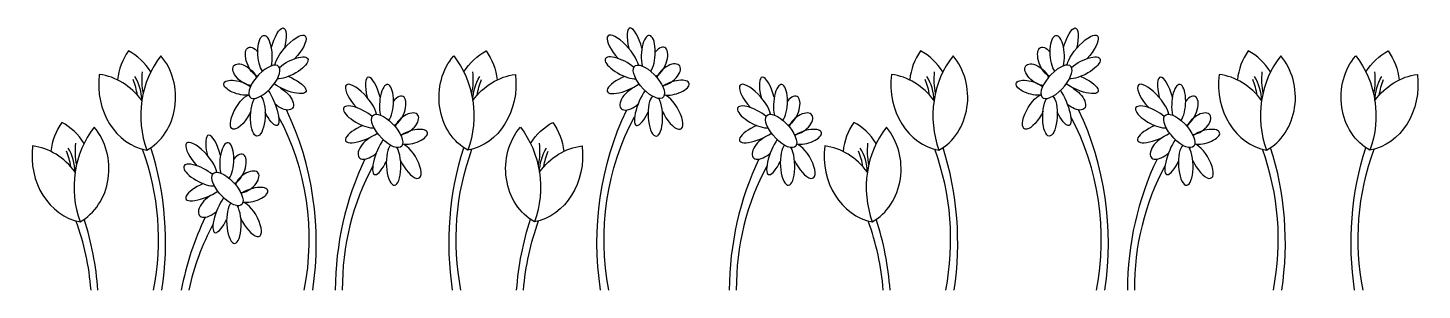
# Model space of a CAD drawing. Extents: x 800.2 to 841.6, y 919.9 to 927.7.
import ezdxf

# ---------------------------------------------------------------- set-up
doc = ezdxf.new("R2010")
doc.units = 0
doc.header["$LTSCALE"] = 48
doc.header["$MEASUREMENT"] = 0
doc.layers.get('0').update_dxf_attribs({"linetype": 'CONTINUOUS'})
doc.layers.add('A-ELEV-PCH4', color=34, linetype='CONTINUOUS')

# ---------------------------------------------------------------- blocks, each defined once
blk = doc.blocks.new('*E0')
at = {"layer": 'A-ELEV-PCH4'}
blk.add_ellipse((-2.185, 4.614), major_axis=(0.176, 0.435), ratio=0.374578, start_param=5.398517, end_param=5.405844, dxfattribs=at)
at = {"layer": 'A-ELEV-PCH4', "extrusion": (0, 0, -1)}
blk.add_ellipse((-5.504, 3.389), major_axis=(-0.176, 0.435), ratio=0.374578, start_param=5.398517, end_param=5.405844, dxfattribs=at)
blk = doc.blocks.new('*E1')
at = {"layer": 'A-ELEV-PCH4'}
blk.add_ellipse((-2.185, 4.614), major_axis=(0.176, 0.435), ratio=0.374578, start_param=5.398517, end_param=5.405844, dxfattribs=at)
at = {"layer": 'A-ELEV-PCH4', "extrusion": (0, 0, -1)}
blk.add_ellipse((-5.504, 3.389), major_axis=(-0.176, 0.435), ratio=0.374578, start_param=5.398517, end_param=5.405844, dxfattribs=at)
blk = doc.blocks.new('*E2')
at = {"layer": 'A-ELEV-PCH4'}
blk.add_ellipse((-2.185, 4.614), major_axis=(0.176, 0.435), ratio=0.374578, start_param=5.398517, end_param=5.405844, dxfattribs=at)
at = {"layer": 'A-ELEV-PCH4', "extrusion": (0, 0, -1)}
blk.add_ellipse((-5.504, 3.389), major_axis=(-0.176, 0.435), ratio=0.374578, start_param=5.398517, end_param=5.405844, dxfattribs=at)

msp = doc.modelspace()

# ---------------------------------------------------------------- linework, layer by layer
at = {"extrusion": (0, 0, -1)}
for centre, major_axis, ratio, start_param, end_param in [((807.236, 926.933), (-0.031, 0.563), 0.366876, 3.641546, 8.530854), ((807.611, 927.086), (0.177, 0.63), 0.289224, 4.68239, 7.731457), ((807.994, 926.987), (0.436, 0.496), 0.331028, 3.623272, 7.921991), ((830.791, 926.933), (-0.031, 0.563), 0.366876, 3.641546, 8.530854), ((831.165, 927.086), (0.177, 0.63), 0.289224, 4.68239, 7.731457), ((831.549, 926.987), (0.436, 0.496), 0.331028, 3.623272, 7.921991), ((806.932, 926.714), (-0.179, 0.43), 0.48715, 3.55541, 7.344861), ((814.469, 925.285), (0, 1.909), 0.855624, 5.344669, 5.870275), ((812.761, 925.977), (0, 1.622), 0.855624, 0.860809, 1.448977), ((830.487, 926.714), (-0.179, 0.43), 0.48715, 3.55541, 7.344861), ((841.291, 925.285), (0, 1.909), 0.855624, 5.344669, 5.870275), ((839.583, 925.977), (0, 1.622), 0.855624, 0.860809, 1.448977), ((806.638, 926.331), (-0.328, 0.267), 0.543916, 3.753931, 8.70742), ((807.218, 926.118), (0.421, 0.464), 0.422078, 0.08010533852303392, 6.36329064570262), ((808.008, 926.534), (0.501, 0.271), 0.358124, 4.166438, 8.955736), ((813.9, 925.66), (0, 1.739), 0.855624, 3.578653, 5.499128), ((811.21, 925.109), (0, 2.616), 0.855624, 0.821479, 1.973116), ((830.192, 926.331), (-0.328, 0.267), 0.543916, 3.753931, 8.70742), ((830.772, 926.118), (0.421, 0.464), 0.422078, 0.08010533852303392, 6.36329064570262), ((831.563, 926.534), (0.501, 0.271), 0.358124, 4.166438, 8.955736), ((840.722, 925.66), (0, 1.739), 0.855624, 3.578653, 5.499128), ((838.033, 925.109), (0, 2.616), 0.855624, 0.821479, 1.973116), ((806.455, 925.943), (-0.436, 0.128), 0.413811, 3.832792, 8.659337), ((807.873, 926.086), (-0.582, 0.258), 0.321651, 1.549958, 5.242672), ((813.009, 926.039), (0, 1.978), 0.855624, 1.419966, 2.986555), ((812.018, 926.179), (0, 1.64), 0.855624, 1.42606, 1.822842), ((814.885, 924.083), (0, 2.266), 0.855624, 5.42293, 6.178469), ((814.533, 925.51), (0, 1.308), 0.855624, 4.751352, 5.335501), ((815.049, 925.402), (0, 1.784), 0.855624, 4.89407, 5.166526), ((830.009, 925.943), (-0.436, 0.128), 0.413811, 3.832792, 8.659337), ((831.427, 926.086), (-0.582, 0.258), 0.321651, 1.549958, 5.242672), ((839.831, 926.039), (0, 1.978), 0.855624, 1.419966, 2.986555), ((838.84, 926.179), (0, 1.64), 0.855624, 1.42606, 1.822842), ((841.707, 924.083), (0, 2.266), 0.855624, 5.42293, 6.178469), ((841.356, 925.51), (0, 1.308), 0.855624, 4.751352, 5.335501), ((841.872, 925.402), (0, 1.784), 0.855624, 4.89407, 5.166526), ((807.353, 925.424), (-0.242, 0.601), 0.287177, 0.884521, 4.475279), ((807.7, 925.637), (-0.349, 0.311), 0.515786, 1.144002, 4.73018), ((830.908, 925.424), (-0.242, 0.601), 0.287177, 0.884521, 4.475279), ((831.254, 925.637), (-0.349, 0.311), 0.515786, 1.144002, 4.73018), ((806.558, 925.222), (0.294, 0.503), 0.381452, 1.308967, 5.895188), ((807.026, 925.113), (0.024, 0.61), 0.353659, 0.290134, 5.69019), ((806.558, 925.222), (0.294, 0.503), 0.381452, 0.463455, 0.550551), ((830.112, 925.222), (0.294, 0.503), 0.381452, 1.308967, 5.895188), ((830.58, 925.113), (0.024, 0.61), 0.353659, 0.290134, 5.69019), ((830.112, 925.222), (0.294, 0.503), 0.381452, 0.463455, 0.550551), ((823.988, 921.338), (0, 8.039), 0.855624, 4.536432, 5.225053), ((823.107, 921.437), (0, 6.765), 0.855624, 4.487839, 5.28028), ((815.882, 923.536), (0, 1.739), 0.855624, 3.578653, 5.499128), ((813.193, 922.985), (0, 2.616), 0.855624, 0.821479, 1.973116), ((816.451, 923.161), (0, 1.909), 0.855624, 5.344669, 5.870275), ((814.743, 923.852), (0, 1.622), 0.855624, 0.860809, 1.448977), ((819.589, 921.338), (0, 8.039), 0.855624, 4.536432, 5.071097), ((818.708, 921.437), (0, 6.765), 0.855624, 4.487839, 5.119081), ((814.991, 923.915), (0, 1.978), 0.855624, 1.419966, 2.986555), ((814, 924.055), (0, 1.64), 0.855624, 1.42606, 1.822842), ((816.867, 921.958), (0, 2.266), 0.855624, 5.42293, 6.178469), ((816.516, 923.385), (0, 1.308), 0.855624, 4.751352, 5.335501), ((846.411, 921.338), (0, 8.039), 0.855624, 4.536432, 5.071097), ((845.531, 921.437), (0, 6.765), 0.855624, 4.487839, 5.119081), ((817.032, 923.277), (0, 1.784), 0.855624, 4.89407, 5.166526), ((821.571, 919.213), (0, 8.039), 0.855624, 4.801768, 5.071097), ((820.691, 919.312), (0, 6.765), 0.855624, 4.803954, 5.119081)]:
    msp.add_ellipse(centre, major_axis=major_axis, ratio=ratio, start_param=start_param, end_param=end_param, dxfattribs=at)
for centre, major_axis, ratio, start_param, end_param in [((817.877, 926.987), (-0.436, 0.496), 0.331028, 3.623272, 7.921991), ((818.26, 927.086), (-0.177, 0.63), 0.289224, 4.68239, 7.731457), ((818.635, 926.933), (0.031, 0.563), 0.366876, 3.641546, 8.530854), ((804.231, 925.977), (0, 1.622), 0.855624, 0.860809, 1.448977), ((802.523, 925.285), (0, 1.909), 0.855624, 5.344669, 5.870275), ((818.939, 926.714), (0.179, 0.43), 0.48715, 3.55541, 7.344861), ((827.785, 925.977), (0, 1.622), 0.855624, 0.860809, 1.448977), ((826.077, 925.285), (0, 1.909), 0.855624, 5.344669, 5.870275), ((837.528, 925.977), (0, 1.622), 0.855624, 0.860809, 1.448977), ((835.82, 925.285), (0, 1.909), 0.855624, 5.344669, 5.870275), ((805.782, 925.109), (0, 2.616), 0.855624, 0.821479, 1.973116), ((803.092, 925.66), (0, 1.739), 0.855624, 3.578653, 5.499128), ((817.863, 926.534), (-0.501, 0.271), 0.358124, 4.166438, 8.955736), ((818.653, 926.118), (-0.421, 0.464), 0.422078, 0.08010533852303392, 6.36329064570262), ((819.234, 926.331), (0.328, 0.267), 0.543916, 3.753931, 8.70742), ((829.336, 925.109), (0, 2.616), 0.855624, 0.821479, 1.973116), ((826.646, 925.66), (0, 1.739), 0.855624, 3.578653, 5.499128), ((839.078, 925.109), (0, 2.616), 0.855624, 0.821479, 1.973116), ((836.389, 925.66), (0, 1.739), 0.855624, 3.578653, 5.499128), ((803.983, 926.039), (0, 1.978), 0.855624, 1.419966, 2.986555), ((802.107, 924.083), (0, 2.266), 0.855624, 5.42293, 6.178469), ((801.943, 925.402), (0, 1.784), 0.855624, 4.89407, 5.166526), ((802.459, 925.51), (0, 1.308), 0.855624, 4.751352, 5.335501), ((804.974, 926.179), (0, 1.64), 0.855624, 1.42606, 1.822842), ((810.477, 925.627), (-0.177, 0.63), 0.289224, 4.68239, 7.731457), ((817.998, 926.086), (0.582, 0.258), 0.321651, 1.549958, 5.242672), ((819.416, 925.943), (0.436, 0.128), 0.413811, 3.832792, 8.659337), ((822.192, 925.627), (-0.177, 0.63), 0.289224, 4.68239, 7.731457), ((827.537, 926.039), (0, 1.978), 0.855624, 1.419966, 2.986555), ((825.661, 924.083), (0, 2.266), 0.855624, 5.42293, 6.178469), ((825.497, 925.402), (0, 1.784), 0.855624, 4.89407, 5.166526), ((826.013, 925.51), (0, 1.308), 0.855624, 4.751352, 5.335501), ((828.529, 926.179), (0, 1.64), 0.855624, 1.42606, 1.822842), ((834.031, 925.627), (-0.177, 0.63), 0.289224, 4.68239, 7.731457), ((837.28, 926.039), (0, 1.978), 0.855624, 1.419966, 2.986555), ((835.404, 924.083), (0, 2.266), 0.855624, 5.42293, 6.178469), ((835.239, 925.402), (0, 1.784), 0.855624, 4.89407, 5.166526), ((835.755, 925.51), (0, 1.308), 0.855624, 4.751352, 5.335501), ((838.271, 926.179), (0, 1.64), 0.855624, 1.42606, 1.822842), ((810.093, 925.528), (-0.436, 0.496), 0.331028, 3.623272, 7.921991), ((810.851, 925.474), (0.031, 0.563), 0.366876, 3.641546, 8.530854), ((818.172, 925.637), (0.349, 0.311), 0.515786, 1.144002, 4.73018), ((818.518, 925.424), (0.242, 0.601), 0.287177, 0.884521, 4.475279), ((821.809, 925.528), (-0.436, 0.496), 0.331028, 3.623272, 7.921991), ((822.567, 925.474), (0.031, 0.563), 0.366876, 3.641546, 8.530854), ((833.648, 925.528), (-0.436, 0.496), 0.331028, 3.623272, 7.921991), ((834.406, 925.474), (0.031, 0.563), 0.366876, 3.641546, 8.530854), ((810.079, 925.075), (-0.501, 0.271), 0.358124, 4.166438, 8.955736), ((811.155, 925.255), (0.179, 0.43), 0.48715, 3.55541, 7.344861), ((818.845, 925.113), (-0.024, 0.61), 0.353659, 0.290134, 5.69019), ((819.313, 925.222), (-0.294, 0.503), 0.381452, 0.463455, 0.550551), ((819.313, 925.222), (-0.294, 0.503), 0.381452, 1.308967, 5.895188), ((821.795, 925.075), (-0.501, 0.271), 0.358124, 4.166438, 8.955736), ((822.871, 925.255), (0.179, 0.43), 0.48715, 3.55541, 7.344861), ((833.634, 925.075), (-0.501, 0.271), 0.358124, 4.166438, 8.955736), ((834.71, 925.255), (0.179, 0.43), 0.48715, 3.55541, 7.344861), ((802.764, 921.437), (0, 6.765), 0.855624, 4.487839, 5.28028), ((801.884, 921.338), (0, 8.039), 0.855624, 4.536432, 5.225053), ((810.87, 924.659), (-0.421, 0.464), 0.422078, 0.08010533852268331, 6.36329064570227), ((811.45, 924.873), (0.328, 0.267), 0.543916, 3.753931, 8.70742), ((822.585, 924.659), (-0.421, 0.464), 0.422078, 0.08010533852268331, 6.36329064570227), ((823.166, 924.873), (0.328, 0.267), 0.543916, 3.753931, 8.70742), ((826.318, 921.437), (0, 6.765), 0.855624, 4.487839, 5.28028), ((825.438, 921.338), (0, 8.039), 0.855624, 4.536432, 5.225053), ((834.424, 924.659), (-0.421, 0.464), 0.422078, 0.08010533852268331, 6.36329064570227), ((835.004, 924.873), (0.328, 0.267), 0.543916, 3.753931, 8.70742), ((802.249, 923.852), (0, 1.622), 0.855624, 0.860809, 1.448977), ((800.541, 923.161), (0, 1.909), 0.855624, 5.344669, 5.870275), ((803.799, 922.985), (0, 2.616), 0.855624, 0.821479, 1.973116), ((801.11, 923.536), (0, 1.739), 0.855624, 3.578653, 5.499128), ((805.729, 923.901), (-0.177, 0.63), 0.289224, 4.68239, 7.731457), ((810.215, 924.627), (0.582, 0.258), 0.321651, 1.549958, 5.242672), ((811.633, 924.485), (0.436, 0.128), 0.413811, 3.832792, 8.659337), ((821.93, 924.627), (0.582, 0.258), 0.321651, 1.549958, 5.242672), ((823.348, 924.485), (0.436, 0.128), 0.413811, 3.832792, 8.659337), ((825.803, 923.852), (0, 1.622), 0.855624, 0.860809, 1.448977), ((824.095, 923.161), (0, 1.909), 0.855624, 5.344669, 5.870275), ((827.354, 922.985), (0, 2.616), 0.855624, 0.821479, 1.973116), ((824.664, 923.536), (0, 1.739), 0.855624, 3.578653, 5.499128), ((833.769, 924.627), (0.582, 0.258), 0.321651, 1.549958, 5.242672), ((835.187, 924.485), (0.436, 0.128), 0.413811, 3.832792, 8.659337), ((802.001, 923.915), (0, 1.978), 0.855624, 1.419966, 2.986555), ((800.125, 921.958), (0, 2.266), 0.855624, 5.42293, 6.178469), ((800.476, 923.385), (0, 1.308), 0.855624, 4.751352, 5.335501), ((802.992, 924.055), (0, 1.64), 0.855624, 1.42606, 1.822842), ((798.284, 921.437), (0, 6.765), 0.855624, 4.487839, 5.119081), ((797.403, 921.338), (0, 8.039), 0.855624, 4.536432, 5.071097), ((805.345, 923.803), (-0.436, 0.496), 0.331028, 3.623272, 7.921991), ((806.103, 923.748), (0.031, 0.563), 0.366876, 3.641546, 8.530854), ((810.388, 924.179), (0.349, 0.311), 0.515786, 1.144002, 4.73018), ((810.734, 923.965), (0.242, 0.601), 0.287177, 0.884521, 4.475279), ((811.062, 923.654), (-0.024, 0.61), 0.353659, 0.290134, 5.69019), ((811.53, 923.763), (-0.294, 0.503), 0.381452, 0.463455, 0.550551), ((811.53, 923.763), (-0.294, 0.503), 0.381452, 1.308967, 5.895188), ((822.104, 924.179), (0.349, 0.311), 0.515786, 1.144002, 4.73018), ((822.45, 923.965), (0.242, 0.601), 0.287177, 0.884521, 4.475279), ((822.777, 923.654), (-0.024, 0.61), 0.353659, 0.290134, 5.69019), ((823.245, 923.763), (-0.294, 0.503), 0.381452, 0.463455, 0.550551), ((823.245, 923.763), (-0.294, 0.503), 0.381452, 1.308967, 5.895188), ((825.555, 923.915), (0, 1.978), 0.855624, 1.419966, 2.986555), ((823.679, 921.958), (0, 2.266), 0.855624, 5.42293, 6.178469), ((824.031, 923.385), (0, 1.308), 0.855624, 4.751352, 5.335501), ((826.546, 924.055), (0, 1.64), 0.855624, 1.42606, 1.822842), ((821.838, 921.437), (0, 6.765), 0.855624, 4.487839, 5.119081), ((820.958, 921.338), (0, 8.039), 0.855624, 4.536432, 5.071097), ((833.942, 924.179), (0.349, 0.311), 0.515786, 1.144002, 4.73018), ((834.289, 923.965), (0.242, 0.601), 0.287177, 0.884521, 4.475279), ((834.616, 923.654), (-0.024, 0.61), 0.353659, 0.290134, 5.69019), ((835.084, 923.763), (-0.294, 0.503), 0.381452, 0.463455, 0.550551), ((835.084, 923.763), (-0.294, 0.503), 0.381452, 1.308967, 5.895188), ((831.58, 921.437), (0, 6.765), 0.855624, 4.487839, 5.119081), ((830.7, 921.338), (0, 8.039), 0.855624, 4.536432, 5.071097), ((799.961, 923.277), (0, 1.784), 0.855624, 4.89407, 5.166526), ((805.331, 923.349), (-0.501, 0.271), 0.358124, 4.166438, 8.955736), ((806.407, 923.53), (0.179, 0.43), 0.48715, 3.55541, 7.344861), ((816.204, 919.879), (0, 8.039), 0.855624, 1.058132, 1.56438), ((827.92, 919.879), (0, 8.039), 0.855624, 1.058132, 1.56438), ((823.515, 923.277), (0, 1.784), 0.855624, 4.89407, 5.166526), ((839.758, 919.879), (0, 8.039), 0.855624, 1.058132, 1.56438), ((806.122, 922.934), (-0.421, 0.464), 0.422078, 0.08010533852268331, 6.36329064570227), ((806.702, 923.147), (0.328, 0.267), 0.543916, 3.753931, 8.70742), ((815.324, 919.978), (0, 6.765), 0.855624, 1.002905, 1.577809), ((827.039, 919.978), (0, 6.765), 0.855624, 1.002905, 1.577809), ((838.878, 919.978), (0, 6.765), 0.855624, 1.002905, 1.577809), ((805.467, 922.901), (0.582, 0.258), 0.321651, 1.549958, 5.242672), ((806.885, 922.759), (0.436, 0.128), 0.413811, 3.832792, 8.659337), ((805.64, 922.453), (0.349, 0.311), 0.515786, 1.144002, 4.73018), ((805.986, 922.24), (0.242, 0.601), 0.287177, 0.884521, 4.475279), ((806.314, 921.929), (-0.024, 0.61), 0.353659, 0.290134, 5.69019), ((806.782, 922.038), (-0.294, 0.503), 0.381452, 0.463455, 0.550551), ((806.782, 922.038), (-0.294, 0.503), 0.381452, 1.308967, 5.895188), ((795.421, 919.213), (0, 8.039), 0.855624, 4.801768, 5.071097), ((811.456, 918.154), (0, 8.039), 0.855624, 1.058132, 1.347925), ((818.975, 919.213), (0, 8.039), 0.855624, 4.801768, 5.071097), ((796.301, 919.312), (0, 6.765), 0.855624, 4.803954, 5.119081), ((810.576, 918.253), (0, 6.765), 0.855624, 1.002905, 1.320147), ((819.856, 919.312), (0, 6.765), 0.855624, 4.803954, 5.119081)]:
    msp.add_ellipse(centre, major_axis=major_axis, ratio=ratio, start_param=start_param, end_param=end_param)

# ---------------------------------------------------------------- block references
at = {"xscale": -1.018787455379425, "yscale": 1.190694928101948, "zscale": 1.018787455379425}
for name, p in [('*E1', (805.127, 919.93)), ('*E0', (816.842, 919.93)), ('*E2', (828.681, 919.93))]:
    msp.add_blockref(name, p, dxfattribs=at)

doc.saveas('drawing.dxf')
